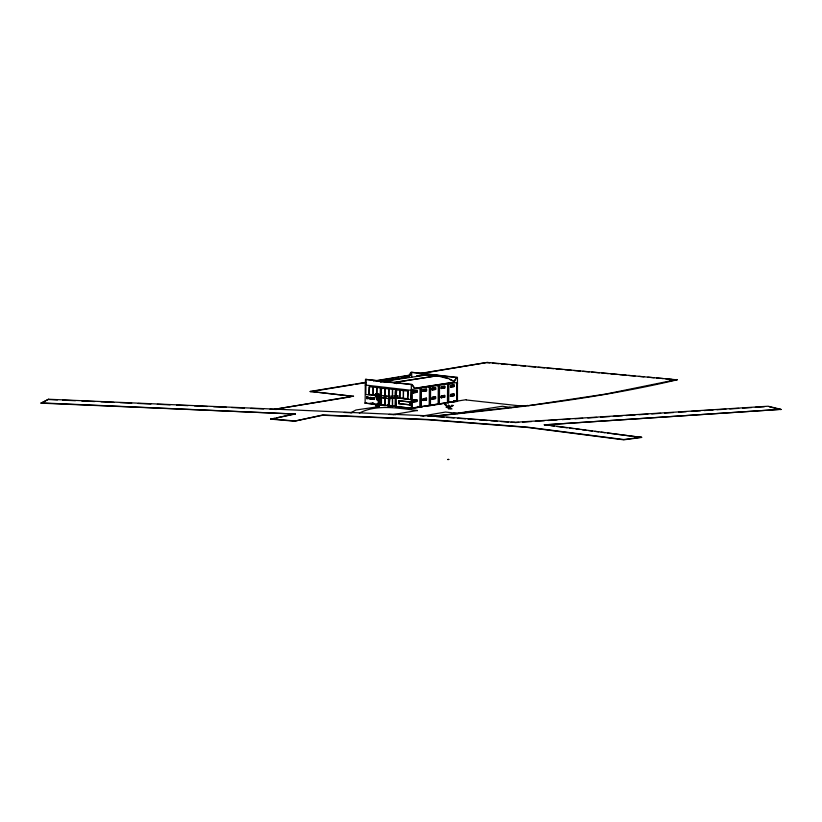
<?xml version="1.0" encoding="UTF-8"?>
<svg xmlns="http://www.w3.org/2000/svg" width="822" height="822" viewBox="0 0 822 822"><rect width="100%" height="100%" fill="white"/><g stroke="black" fill="none" stroke-linecap="round" stroke-linejoin="round"><path stroke-width="1.23" d="M41.1 402.872L295.221 414.031L41.1 403.16L48.508 399.245L432.619 416.035L514.891 422.313L768.128 406.222L780.9 409.346L544.39 424.861L780.9 409.346M41.1 403.16L48.508 399.245M544.39 424.563L641.622 437.448L623.744 439.832L527.662 427.461L428.56 419.795L322.738 415.254L294.338 421.193L270.757 419.138L295.221 413.743M294.338 421.193L322.738 414.966L428.56 419.508L527.673 427.173L623.744 439.534L641.633 437.16M350.984 396.091L310.243 391.426L365.893 382.312M350.819 412.736L355.998 409.993L379.291 406.571M353.532 396.368L310.243 391.426M359.317 413.106C376.743 403.982 398.362 408.277 417.237 410.466L417.237 410.753M365.122 403.078L365.276 385.128L365.821 385.045M366.324 379.415L365.502 379.425L365.276 385.128M376.651 395.701L365.831 394.509L365.954 384.819M366.684 398.598L367.064 397.088L366.684 398.598L368.194 398.67L368.215 397.211L366.859 397.118M366.848 398.567L366.9 397.108M368.009 397.242L367.999 398.701L368.05 397.242M369.191 386.73L369.099 394.879L369.54 386.761L380.905 387.912L380.35 388.087L380.288 395.701L380.833 395.618M369.325 394.406L369.448 386.782M369.921 398.958L370.301 397.447L369.921 398.958L371.441 399.03L371.452 397.581L370.106 397.478L370.085 398.937M371.236 399.06L371.246 397.612L371.277 399.06M373.065 387.203L373.167 394.827L373.229 387.203M373.137 399.328L373.147 397.869L373.137 399.328L374.287 399.451L374.657 397.94L373.311 397.848L373.301 399.297M373.342 399.297L373.352 397.838M374.452 399.43L374.493 397.971M375.428 405.318L378.017 404.907M376.908 395.824L378.798 395.536L378.808 393.646L375.52 394.067L375.5 396.389L376.219 397.221L388.539 398.608L397.827 398.115L397.848 395.793L394.673 396.194L394.663 398.084L388.672 398.115M375.962 395.978L375.983 394.087L376.64 396.759L379.045 397.036M376.137 406.15L375.428 405.03M376.219 397.221L376.24 394.899L375.52 394.067M376.517 399.708C376.301 396.266 377.688 402.657 378.048 398.321M376.682 399.677L376.733 398.218M376.733 393.974L376.846 387.614L376.846 393.985M377.832 399.811L377.884 398.351L376.702 398.228M379.497 397.088L379.415 405.729L378.87 405.811L378.182 405.739L378.254 397.098M378.87 405.811L378.942 397.18M380.278 397.375L380.206 404.773L380.761 404.691M378.058 395.392L380.565 395.659L380.576 388.046M380.565 395.659L380.72 387.943C383.391 387.532 379.219 394.519 380.966 396.214M380.956 397.447L380.894 404.856L381.449 404.773L381.511 397.365L386.217 397.961L382.662 397.437M381.12 404.825L381.182 397.416L381.172 404.814M381.264 388.128L381.192 395.742L381.408 388.015M381.552 392.392L381.069 395.762M384.932 397.827L384.984 405.246L385.045 397.838M385.015 388.529L385.066 396.163L384.963 388.539M389.125 406.962L389.7 398.238L389.125 406.962L388.436 406.88L388.559 396.286L397.848 395.793M388.683 405.678L388.806 398.259M383.915 396.112L388.816 396.594L388.888 388.97L388.744 405.667M388.436 406.88L389.012 398.167M392.402 397.005L392.526 389.381L392.526 397.026M393.111 414.596L417.237 410.466M394.889 398.578L394.909 396.245M395.31 397.827L395.228 406.469L395.783 406.387M395.32 396.677C394.17 388.59 397.971 385.96 396.009 396.204M395.454 406.438L395.588 397.786M395.546 396.091L395.927 389.597L381.038 388.159M395.999 397.91L396.42 406.469M396.235 396.173L396.338 389.813M397.488 397.643L397.509 395.752M398.804 403.674L399.194 400.704L398.804 403.674L410.157 404.856L410.178 401.937L398.999 400.735L398.968 403.643L410.157 404.856M399.872 397.848L399.872 390.203L399.749 397.838M403.458 398.259L403.468 390.614L403.345 398.238M407.455 399.204L407.887 391.087L407.548 399.184M407.681 398.732L407.794 391.097M409.788 404.907L410.178 401.937M409.952 404.886L410.014 401.968M396.091 397.899L410.723 399.564L411.175 390.203M417.576 407.599L411.329 408.575L411.319 384.583L412.151 384.449L414.853 388.385L453.826 382.343L456.6 377.555L457.443 377.421L457.464 401.126L453.95 400.828M411.678 377.36L411.719 372.376L456.6 377.555M411.884 408.195L411.812 390.224L411.884 408.195L365.081 403.191M413.332 401.979L413.343 400.232L416.682 399.728L416.672 401.475L413.332 401.979L413.394 400.242M413.404 392.813L413.425 391.067L416.764 390.563L416.744 392.31L413.404 392.813L413.466 391.077M413.579 402.009L413.6 400.263L416.888 399.749L416.877 401.496L413.127 401.958L413.6 400.263M413.661 392.844L413.672 391.19L416.97 390.676L416.949 392.33L413.199 392.793L413.672 391.19M416.62 401.465L416.641 399.718M416.703 392.31L416.713 390.563M419.919 406.89L420.083 388.94L420.628 388.857L421.316 388.94L421.162 406.88L420.607 406.972L420.772 389.022L421.316 388.94M420.474 406.808L420.597 392.7M423.042 400.489L423.011 398.732L426.351 398.228M423.063 415.911L445.503 412.048L457.083 413.322L502.396 406.253L511.551 407.568L509.26 407.311M423.248 400.509L423.258 398.762L426.556 398.249L426.536 399.995L422.785 400.458M423.33 391.344L423.34 389.69L426.639 389.176L426.618 390.83L422.868 391.293M426.299 398.228L426.33 399.975L422.991 400.478M429.372 387.501L429.218 405.452L429.906 405.523L430.451 405.441L430.605 387.491L429.372 387.501L430.605 387.491M429.906 405.523L430.06 387.583M432.146 399.071L432.115 397.324L435.455 396.821L435.444 398.557L432.105 399.071M432.351 399.091L432.372 397.345L435.66 396.841L435.65 398.588L431.899 399.04M432.434 389.936L432.454 388.272L435.742 387.768L435.732 389.423L431.982 389.885L432.454 388.272M438.29 386.114L438.136 404.064L438.825 404.147L439.38 404.054L439.534 386.114L438.29 386.114L439.534 386.114M438.825 404.147L438.979 386.196M441.27 397.653L441.239 395.906L444.579 395.403L444.558 397.149L441.219 397.653M441.476 397.684L441.486 395.937L444.784 395.423L444.764 397.17L441.013 397.632L441.486 395.937M441.558 388.518L441.568 386.864L444.856 386.35L444.846 388.005L441.095 388.467L441.568 386.864M447.61 384.675L447.445 402.626L448.134 402.698L448.689 402.616L448.843 384.665L447.61 384.675L448.154 384.593L448.124 388.436M448.134 402.698L448.288 384.747L448.843 384.665M450.538 396.214L450.507 394.468L453.847 393.964M450.59 385.302L450.62 387.059L453.908 386.546L453.929 384.799L450.631 385.313M450.744 396.245L450.764 394.498L454.052 393.985L454.042 395.731L450.292 396.194L450.764 394.498M450.826 387.08L450.836 385.426L454.134 384.912L454.114 386.566L450.364 387.028L450.836 385.426M453.806 393.954L453.836 395.711L450.497 396.214M456.703 382.888L456.919 401.218L456.837 383.237L457.618 383.186M453.6 413.23L457.083 413.322M466.29 399.965L523.367 406.253L520.829 405.976M420.268 373.691L487.302 362.42L677.081 379.826C597.923 398.516 517.079 407.722 436.287 415.922M511.089 422.313L514.891 422.313M528.063 405.729L605.526 394.098L677.092 379.528L669.437 381.079M445.914 407.034L448.709 408.339L449.028 406.099M411.442 389.597L456.837 382.559M448.73 409.14L450.867 408.4M380.72 381.418L408.01 377.185L410.795 372.397L411.627 372.263L457.443 377.421M405.986 377.617L408.472 377.236L411.719 372.376M366.293 383.782L365.872 379.363L411.688 384.398L414.401 388.333L453.364 382.292L456.611 377.432M451.247 405.678L449.922 407.435L453.477 405.41M371.904 403.448L370.445 403.294M448.73 408.329L450.343 407.424M389.196 398.321L393.656 398.269M378.305 404.126L377.925 404.116M416.805 375.993C427.07 373.188 438.013 374.822 447.908 378.315M416.805 376.034L429.403 374.555L380.545 381.829M270.757 419.138L274.435 418.377M276.88 417.864L295.221 414.031M373.476 381.069L410.157 375.058M419.004 373.609L487.302 362.42M310.243 391.714L353.234 384.675M355.772 384.254L364.619 382.805M376.003 380.946L388.652 378.87M391.18 378.459L393.707 378.048M396.235 377.627L398.773 377.216M401.3 376.805L410.147 375.346M353.532 396.081L274.127 409.377L351.015 396.779M466.29 399.677L411.329 408.287L365.071 403.068L366.304 403.068M420.073 407.209L422.57 406.818M425.066 406.428L443.808 403.489M451.299 402.318L457.546 401.342M457.073 413.61L465.889 412.233M468.406 411.843L470.924 411.452M379.939 381.665L403.51 378.007M384.049 381.87L386.566 381.48M426.916 375.222L432.917 375.222M366.283 385.148L410.805 390.265M393.317 382.579L438.712 375.541L393.317 382.651L380.545 381.778M411.267 390.316L412.038 390.255M369.047 403.427L374 403.52L372.253 403.787M376.949 404.013L378.356 404.177M379.024 404.547L381.223 404.208M378.182 405.739L379.415 405.729M398.238 406.715L400.499 406.448M418.008 406.88L419.158 407.013M411.01 408.154L457.238 401.105M528.063 405.441L432.619 416.322L427.841 416.117M449.798 407.352L448.545 405.41M423.7 375.233L429.444 374.832M514.891 422.611L518.723 422.364M522.566 422.118L531.515 421.552M535.348 421.306L544.308 420.741M548.14 420.494L557.09 419.919M562.207 419.6L569.882 419.107M574.999 418.788L582.675 418.295M587.792 417.977L596.741 417.401M600.584 417.155L609.534 416.59M613.366 416.343L622.326 415.778M626.159 415.531L635.108 414.966M638.951 414.72L647.9 414.154M651.743 413.908L660.693 413.332M664.525 413.096L673.485 412.521M678.602 412.202L686.267 411.709M691.384 411.39L700.344 410.815M704.177 410.568L713.126 410.003M716.969 409.757L725.918 409.192M729.751 408.945L738.711 408.38M742.543 408.133L751.503 407.568M755.336 407.322L764.285 406.756M450.62 408.955L452.049 408.883M372.047 403.191L373.414 403.212L372.448 403.16M447.558 406.726L449.459 406.808M48.508 399.533L57.468 399.924M62.585 400.15L75.388 400.715M81.789 400.992L94.602 401.547M101.003 401.835L113.806 402.39M120.207 402.667L131.726 403.17M138.127 403.458L150.929 404.013M157.331 404.29L170.144 404.856M176.545 405.133L188.063 405.636M194.465 405.914L207.267 406.479M213.669 406.756L226.471 407.311M231.599 407.537L244.401 408.102M250.802 408.38L263.605 408.935M270.006 409.222L276.408 409.5M344.274 412.469L351.95 412.798M389.083 414.422L395.608 414.699M420.576 415.798L423.649 415.932M436.41 416.62L444.003 417.196M446.541 417.391L454.134 417.966M457.926 418.254L465.529 418.84M468.057 419.035L475.65 419.61M479.452 419.898L487.045 420.484M490.837 420.772L497.166 421.254M500.968 421.542L508.561 422.128M270.767 418.85L294.348 420.905M487.302 362.718L489.85 362.944M492.399 363.17L498.759 363.745M501.307 363.982L507.677 364.547M511.5 364.896L516.596 365.358M520.418 365.698L525.515 366.16M529.327 366.499L535.697 367.074M538.246 367.311L544.616 367.886M547.164 368.112L553.535 368.688M556.083 368.914L562.454 369.489M564.991 369.715L571.362 370.29M573.91 370.527L580.281 371.092M582.829 371.328L589.199 371.904M591.748 372.13L599.382 372.818M601.93 373.044L608.301 373.62M610.849 373.856L617.219 374.421M619.767 374.657L626.138 375.233M628.686 375.459L635.046 376.034M638.869 376.373L643.965 376.836M647.787 377.185L654.158 377.76M656.706 377.986L663.077 378.562M665.625 378.788L671.985 379.363M674.533 379.589L677.081 379.826M380.483 405.174L385.415 405.719M389.125 406.13L392.824 406.541M395.29 406.808L400.222 407.352M402.698 407.62L407.63 408.164M436.379 375.613L447.846 378.572M365.502 379.425L411.319 384.583M420.083 388.94L420.772 389.022M396.07 389.854L407.887 391.087M453.713 400.704L457.464 401.126M448 402.533L448.689 402.616M376.24 394.899L388.693 396.225M369.129 394.344L376.651 395.269M396.091 397.458L407.733 398.721M373.63 395.29L375.541 395.505M403.633 398.67L408.606 399.235M388.508 398.238L389.238 398.3M438.691 403.982L439.38 404.054M366.694 397.139L367.845 397.273M369.941 397.509L371.082 397.632M373.147 397.869L374.298 398.002M376.538 398.249L377.678 398.382M398.834 400.766L409.808 401.999M429.762 405.369L430.451 405.441M417.555 406.479L421.162 406.88M387.409 404.804L389.792 405.071M388.94 406.798L389.628 406.88M544.39 424.861L548.171 425.344M550.699 425.673L554.49 426.166M557.018 426.495L567.118 427.8M569.646 428.128L573.427 428.622M575.955 428.94L579.746 429.433M582.274 429.762L586.065 430.255M588.583 430.584L592.374 431.067M594.902 431.396L598.693 431.889M601.211 432.218L605.002 432.701M607.53 433.03L641.622 437.448M376.147 405.863L379.291 406.284M769.289 406.798L780.9 409.633M394.468 382.918L396.769 383.597M447.918 378.243L454.587 381.552M450.066 379.651L452.275 380.73M444.723 404.588L447.178 406.017L444.949 403.777M377.945 396.502L378.439 397.088M444.681 403.468L445.935 405.256M451.997 405.01L452.408 405.76M448.689 404.999L449.141 408.092M447.25 406.438L447.271 407.332M392.443 398.67L392.495 406.089L392.556 398.68M423.094 389.577L423.125 391.323L426.413 390.81L426.382 389.063L423.094 389.577M432.197 388.159L432.228 389.905L435.526 389.402L435.496 387.645L432.197 388.159M441.311 386.741L441.342 388.498L444.64 387.984L444.651 386.237L441.311 386.741M448.781 459.447L447.641 459.529L448.812 459.436"/></g></svg>
